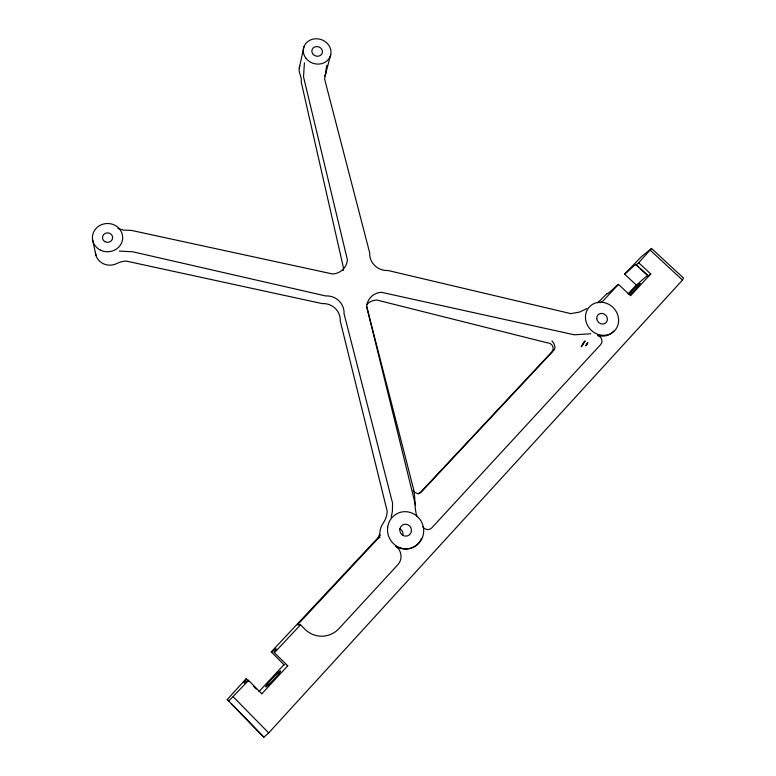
<?xml version="1.0" encoding="UTF-8"?>
<svg xmlns="http://www.w3.org/2000/svg" width="776" height="776" viewBox="0 0 776 776"><rect width="100%" height="100%" fill="white"/><g stroke="black" fill="none" stroke-linecap="round" stroke-linejoin="round"><path stroke-width="1.16" d="M590.856 333.787L574.182 334.786L381.317 292.28A16.752 15.879 31.4 0 0 366.709 306.714L412.929 486.668C415.994 496.456 413.686 507.087 417.081 516.661M421.543 538.282A18.643 17.926 66.2 0 1 395.479 546.052A12.144 11.698 71.5 0 1 397.913 564.637L339.063 628.502A24.958 24.085 88 0 1 304.881 629.161L300.525 624.787L297.47 624.884L378.717 537.778L380.541 534.819M299.264 68.075L303.979 46.696M325.551 74.205L330.741 54.601M326.725 65.378L324.649 79.23L369.745 253.092A16.538 15.491 28.2 0 0 387.981 270.494L570.806 313.63L579.711 312.049L586.734 308.547M391.182 517.204L392.355 511.694L392.549 503.061L344.04 313.688A16.859 16.112 25 0 0 325.629 295.937L132.832 251.802L119.397 251.085M95.38 252.297A14.608 13.677 -2.2 0 0 116.837 263.53A22.543 21.301 -2.5 0 1 126.061 261.046L322.253 303.62A16.48 15.782 25 0 1 340.237 320.983L387.214 511.268A23.076 22.436 64.5 0 1 383.121 523.247A18.023 17.353 67.2 0 0 379.968 532.006A11.63 11.271 68.8 0 1 376.942 538.893L271.26 651.888L271.842 651.995A23.406 1.552 -46.8 0 1 274.015 652.403L287.77 665.779L261.842 693.773L248.165 680.057A23.406 1.552 -46.8 0 1 246.564 679.029L246.128 678.757L227.271 699.525L263.85 737.2L268.69 732.932L682.492 280.049L683.501 278.05L651.539 248.465L641.189 256.885L624.583 274.122L636.262 284.996L638.784 283.075A20.583 1.494 -45 0 1 648.096 275.994L650.754 273.967L638.687 262.773L636.107 264.849A20.554 1.222 -45.2 0 0 627.037 272.143L624.583 274.122M586.637 344.583L587.723 342.701L585.832 345.747L587.723 342.701M581.952 345.708L585.065 340.926L581.195 346.862L584.522 341.43M638.687 262.773L651.539 248.465M258.883 691.707L283.948 664.692L284.608 664.887M628.075 293.813L636.262 284.996M650.754 273.967L630.597 295.734L618.472 284.423L615.979 286.392A20.554 1.222 -45.2 0 1 607.249 293.318L597.675 302.892M228.561 701.203L248.621 680.358M274.626 652.519L300.525 624.787M618.472 284.423L603.66 300.273A11.077 10.049 42.7 0 1 599.906 302.698M378.717 537.778L380.017 537.458L378.736 537.555M287.071 665.585L287.77 665.779M117.952 228.435L123.374 230.094L131.416 230.404L332.652 273.986A16.655 15.704 22.8 0 0 347.376 259.756L303.513 76.776L304.435 62.769M261.299 693.395L261.842 693.773M650.356 250.289L682.492 280.049M636.107 264.538L638.667 266.915M640.375 268.506L648.057 275.645M636.107 264.849L648.096 275.994M551.959 340.926L553.831 343.283L554.869 346.348A5.471 5.044 45 0 1 553.647 350.5L421.494 491.819A5.742 5.519 58.5 0 1 417.149 493.488L414.277 492.168L413.113 490.286M271.26 651.888L283.948 664.692M246.128 678.757L248.679 681.347M253.781 686.527L256.332 689.117M233.246 696.819L268.69 732.932M227.271 699.525L228.939 701.232M231.461 703.803L263.85 737.2M366.709 306.714L415.441 504.885M92.499 239.338L96.03 255.663M628.579 294.444A9.603 0.698 -45 0 1 637.756 285.267A9.603 0.698 -45 0 1 639.152 285.199A9.603 0.698 -45 0 1 630.219 294.366M422.726 526.71A5.995 5.733 64 0 0 431.844 527.806L600.75 344.476A5.616 5.122 45.9 0 0 597.695 335.465A17.305 15.724 44.5 0 0 613.981 330.915M366.796 304.386A16.374 15.559 31.5 0 1 376.709 300.002L547.206 342.798A5.451 5.025 45 0 1 551.959 351.77L420.35 492.488A5.713 5.49 58.6 0 1 418.109 493.914M343.196 270.562A16.277 15.394 22.7 0 0 343.545 268.176L301.272 82.256A20.952 18.944 15.4 0 0 299.992 74.176A13.522 12.183 17.5 0 1 299.759 66.106M325.949 71.188A13.522 12.183 17.5 0 1 324.834 76.106M400.028 528.902A5.81 5.597 67.2 0 1 402.88 535.382M268.515 684.839A10.942 0.892 -47 0 0 280.534 671.279A10.942 0.892 -47 0 0 270.32 680.707A10.942 0.892 -47 0 0 268.515 684.839M387.699 527.011A18.692 17.974 66.1 0 0 412.269 547.71A18.692 17.974 66.1 0 0 416.838 516.03A18.692 17.974 66.1 0 0 387.699 527.011M585.579 319.217A17.353 15.762 44.5 0 0 612.041 332.875A17.353 15.762 44.5 0 0 608.51 304.202A17.353 15.762 44.5 0 0 585.579 319.217M305.754 58.006A13.987 12.532 17.6 0 0 329.674 57.55A13.987 12.532 17.6 0 0 315.968 38.771A13.987 12.532 17.6 0 0 305.754 58.006M99.929 249.882A15.142 14.133 -1.7 0 0 122.676 237.621A15.142 14.133 -1.7 0 0 99.997 225.409A15.142 14.133 -1.7 0 0 99.929 249.882M399.941 528.689A6.033 5.801 66.1 0 0 407.361 535.954A6.033 5.801 66.1 0 0 409.602 525.905A6.033 5.801 66.1 0 0 399.941 528.689M104.896 241.666A5.093 4.753 -1.7 0 0 112.646 237.698A5.093 4.753 -1.7 0 0 105.129 233.43A5.093 4.753 -1.7 0 0 104.896 241.666M596.734 318.645A5.597 5.083 44.5 0 0 605.115 323.369A5.597 5.083 44.5 0 0 604.339 314.115A5.597 5.083 44.5 0 0 596.734 318.645M312.582 53.66A5.374 4.821 17.6 0 0 321.807 54.029A5.374 4.821 17.6 0 0 317.045 46.541A5.374 4.821 17.6 0 0 312.582 53.66"/></g></svg>
